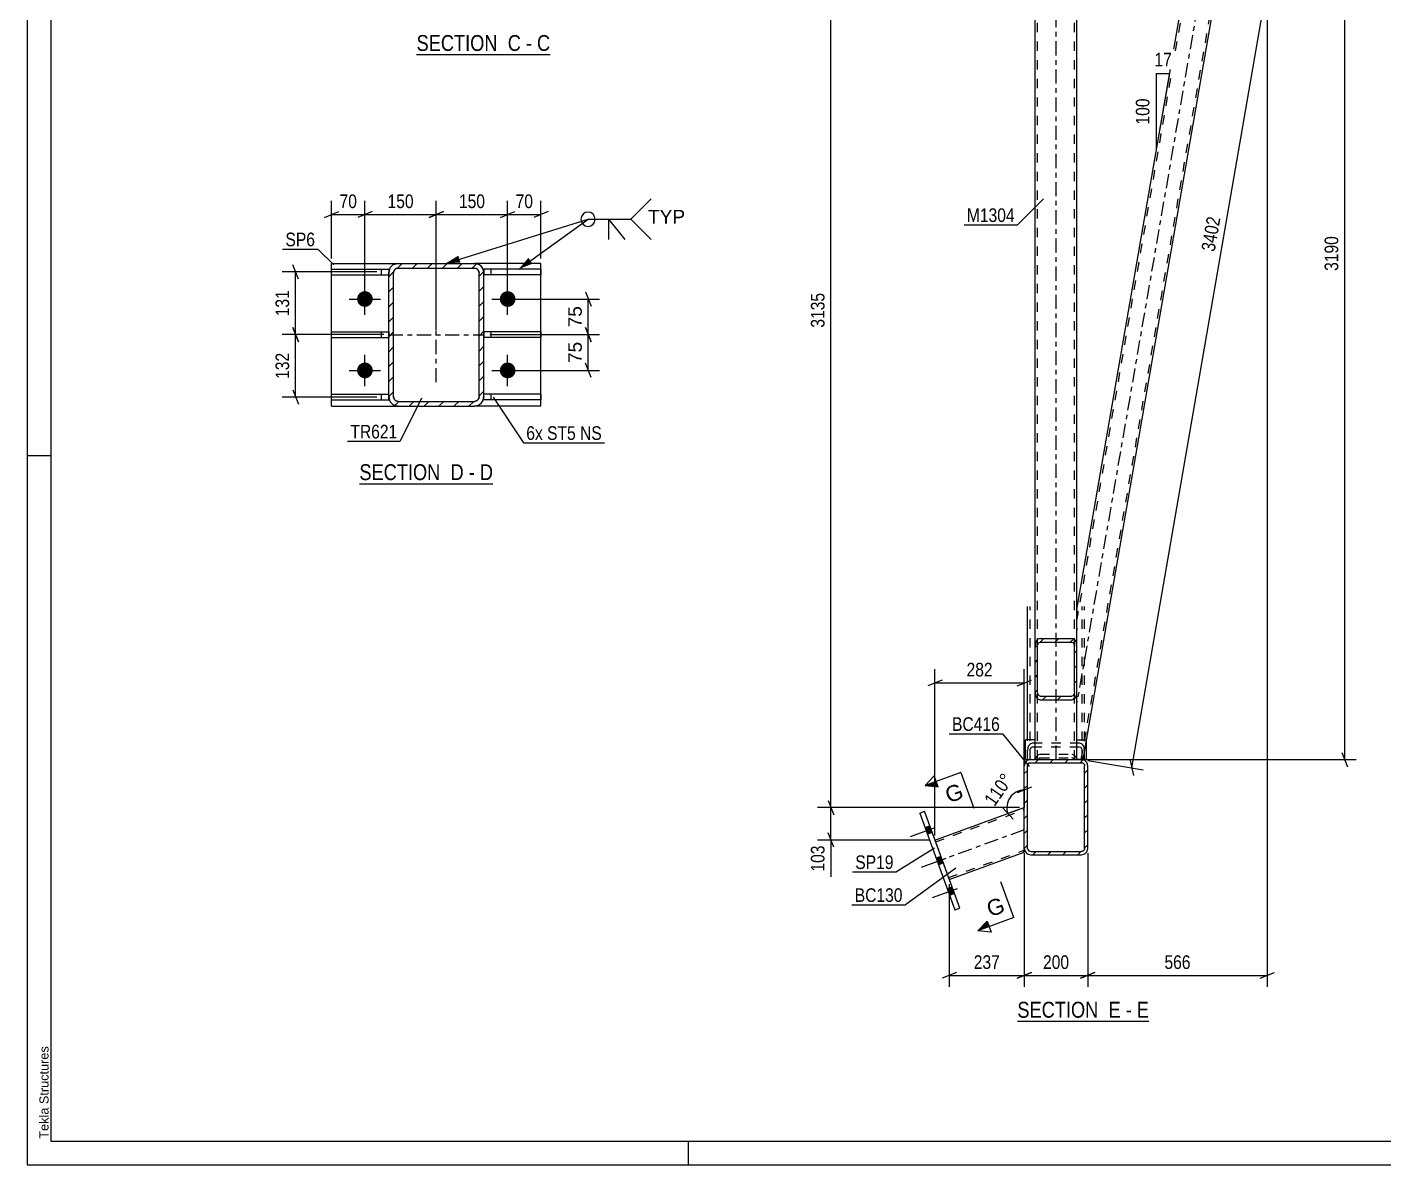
# Model space of a CAD drawing. Header units: millimetres. Extents: x 0 to 1189, y 0 to 841.
# Drawn here: x 0 to 285.1, y 0 to 239.1 of the extents above; entities that cross this region are included whole.
import ezdxf

# ---------------------------------------------------------------- set-up
doc = ezdxf.new("R2010")
doc.units = ezdxf.units.MM
doc.linetypes.add('DXK_LINE_DOT2', pattern=[3.9198, 1.9599, -1.9599])
doc.linetypes.add('DXK_LINE_DOT3', pattern=[5.9187, 2.979, -0.9799, 0.9799, -0.9799])
doc.styles.add('Arial', font='ARIAL.TTF', dxfattribs={"height": 0.2})
doc.styles.add('Arial Narrow', font='ARIALN.TTF', dxfattribs={"height": 0.2})

# ---------------------------------------------------------------- blocks, each defined once
blk = doc.blocks.new('Unknown-814734972-1132')
at = {"color": 5, "linetype": 'Continuous'}
for p, q in [((0, 841), (0, 0)), ((5, 836), (5, 5)), ((5, 149), (0, 149)), ((5, 5), (1184, 5)), ((139, 0), (139, 5)), ((0, 0), (1189, 0))]:
    blk.add_line(p, q, dxfattribs=at)
at = {"color": 174, "linetype": 'Continuous', "style": 'Arial'}
blk.add_text('Tekla Structures', height=1.9102, rotation=90, dxfattribs=at).set_placement((4.5, 5.5))
blk = doc.blocks.new('Unknown-814734972-14 - 1247')
at = {"color": 6, "linetype": 'Continuous'}
blk.add_line((81.84, 233.32), (109.91, 233.32), dxfattribs=at)
at = {"color": 0, "linetype": 'Continuous'}
blk.add_wipeout([(99.95, 234.07), (99.95, 237.57), (81.84, 237.57), (81.84, 234.07)], dxfattribs=at)
at = {"color": 7, "linetype": 'Continuous', "style": 'Arial Narrow'}
blk.add_text('SECTION ', height=3.34, dxfattribs=at).set_placement((81.84, 234.07))
at = {"color": 0, "linetype": 'Continuous'}
blk.add_wipeout([(103.77, 234.07), (103.77, 237.57), (101, 237.57), (101, 234.07)], dxfattribs=at)
blk.add_wipeout([(106.09, 234.07), (106.09, 237.57), (104.82, 237.57), (104.82, 234.07)], dxfattribs=at)
at = {"color": 7, "linetype": 'Continuous', "style": 'Arial Narrow'}
blk.add_text('C', height=3.34, dxfattribs=at).set_placement((101, 234.07))
at = {"color": 0, "linetype": 'Continuous'}
blk.add_wipeout([(109.91, 234.07), (109.91, 237.57), (107.14, 237.57), (107.14, 234.07)], dxfattribs=at)
at = {"color": 7, "linetype": 'Continuous', "style": 'Arial Narrow'}
for s, p in [('C', (107.14, 234.07)), ('-', (104.82, 234.07))]:
    blk.add_text(s, height=3.34, dxfattribs=at).set_placement(p)
blk = doc.blocks.new('Unknown-814734972-15 - 3108')
at = {"color": 6, "linetype": 'Continuous'}
blk.add_line((69.82, 143.14), (97.89, 143.14), dxfattribs=at)
at = {"color": 0, "linetype": 'Continuous'}
blk.add_wipeout([(87.93, 143.89), (87.93, 147.39), (69.82, 147.39), (69.82, 143.89)], dxfattribs=at)
at = {"color": 7, "linetype": 'Continuous', "style": 'Arial Narrow'}
blk.add_text('SECTION ', height=3.34, dxfattribs=at).set_placement((69.82, 143.89))
at = {"color": 0, "linetype": 'Continuous'}
blk.add_wipeout([(91.75, 143.89), (91.75, 147.39), (88.98, 147.39), (88.98, 143.89)], dxfattribs=at)
blk.add_wipeout([(94.08, 143.89), (94.08, 147.39), (92.8, 147.39), (92.8, 143.89)], dxfattribs=at)
at = {"color": 7, "linetype": 'Continuous', "style": 'Arial Narrow'}
blk.add_text('D', height=3.34, dxfattribs=at).set_placement((88.98, 143.89))
at = {"color": 0, "linetype": 'Continuous'}
blk.add_wipeout([(97.89, 143.89), (97.89, 147.39), (95.13, 147.39), (95.13, 143.89)], dxfattribs=at)
at = {"color": 7, "linetype": 'Continuous', "style": 'Arial Narrow'}
for s, p in [('D', (95.13, 143.89)), ('-', (92.8, 143.89))]:
    blk.add_text(s, height=3.34, dxfattribs=at).set_placement(p)
blk = doc.blocks.new('Unknown-814734972-16 - 2442')
at = {"color": 6, "linetype": 'Continuous'}
blk.add_line((208.09, 30.17), (235.74, 30.17), dxfattribs=at)
at = {"color": 0, "linetype": 'Continuous'}
blk.add_wipeout([(226.2, 30.92), (226.2, 34.42), (208.09, 34.42), (208.09, 30.92)], dxfattribs=at)
at = {"color": 7, "linetype": 'Continuous', "style": 'Arial Narrow'}
blk.add_text('SECTION ', height=3.34, dxfattribs=at).set_placement((208.09, 30.92))
at = {"color": 0, "linetype": 'Continuous'}
blk.add_wipeout([(229.81, 30.92), (229.81, 34.42), (227.25, 34.42), (227.25, 30.92)], dxfattribs=at)
blk.add_wipeout([(232.13, 30.92), (232.13, 34.42), (230.86, 34.42), (230.86, 30.92)], dxfattribs=at)
at = {"color": 7, "linetype": 'Continuous', "style": 'Arial Narrow'}
blk.add_text('E', height=3.34, dxfattribs=at).set_placement((227.25, 30.92))
at = {"color": 0, "linetype": 'Continuous'}
blk.add_wipeout([(235.74, 30.92), (235.74, 34.42), (233.18, 34.42), (233.18, 30.92)], dxfattribs=at)
at = {"color": 7, "linetype": 'Continuous', "style": 'Arial Narrow'}
for s, p in [('E', (233.18, 30.92)), ('-', (230.86, 30.92))]:
    blk.add_text(s, height=3.34, dxfattribs=at).set_placement(p)
blk = doc.blocks.new('Part-814734972-3195 - 3108')
at = {"color": 2, "linetype": 'Continuous'}
for p, q in [((63.98, 173.88), (63.98, 175.08)), ((63.98, 175.08), (75.98, 175.08)), ((63.98, 173.88), (75.98, 173.88))]:
    blk.add_line(p, q, dxfattribs=at)
at = {"color": 7, "linetype": 'DXK_LINE_DOT2'}
for p, q in [((74.48, 173.88), (74.48, 175.08)), ((75.98, 175.08), (75.98, 173.88))]:
    blk.add_line(p, q, dxfattribs=at)
blk = doc.blocks.new('Part-814734972-3170 - 3108')
at = {"color": 2, "linetype": 'Continuous'}
for p, q in [((107.98, 161.93), (95.98, 161.93)), ((95.98, 160.73), (95.98, 161.44)), ((107.98, 160.73), (95.98, 160.73)), ((107.98, 161.93), (107.98, 160.73))]:
    blk.add_line(p, q, dxfattribs=at)
at = {"color": 7, "linetype": 'DXK_LINE_DOT2'}
for p, q in [((95.98, 161.44), (95.98, 161.93)), ((97.48, 160.73), (97.48, 161.93))]:
    blk.add_line(p, q, dxfattribs=at)
blk = doc.blocks.new('Part-814734972-3175 - 3108')
at = {"color": 2, "linetype": 'Continuous'}
for p, q in [((107.98, 188.23), (95.98, 188.23)), ((95.98, 188.23), (95.98, 187.44)), ((107.98, 188.23), (107.98, 187.03)), ((107.98, 187.03), (95.98, 187.03))]:
    blk.add_line(p, q, dxfattribs=at)
at = {"color": 7, "linetype": 'DXK_LINE_DOT2'}
for p, q in [((97.48, 187.03), (97.48, 188.23)), ((95.98, 187.44), (95.98, 187.03))]:
    blk.add_line(p, q, dxfattribs=at)
blk = doc.blocks.new('Part-814734972-3236 - 3108')
at = {"color": 2, "linetype": 'Continuous'}
for p, q in [((63.98, 159.44), (63.98, 189.44)), ((63.98, 189.44), (77.98, 189.44)), ((107.98, 189.44), (93.98, 189.44)), ((107.98, 159.44), (107.98, 189.44)), ((63.98, 159.44), (77.98, 159.44)), ((107.98, 159.44), (93.98, 159.44))]:
    blk.add_line(p, q, dxfattribs=at)
at = {"color": 7, "linetype": 'DXK_LINE_DOT2'}
for p, q in [((77.98, 189.44), (93.98, 189.44)), ((77.98, 159.44), (93.98, 159.44))]:
    blk.add_line(p, q, dxfattribs=at)
blk = doc.blocks.new('Part-814734972-3180 - 3108')
at = {"color": 2, "linetype": 'Continuous'}
for p, q in [((107.98, 175.08), (95.98, 175.08)), ((107.98, 175.08), (107.98, 173.88)), ((107.98, 173.88), (95.98, 173.88))]:
    blk.add_line(p, q, dxfattribs=at)
at = {"color": 7, "linetype": 'DXK_LINE_DOT2'}
for p, q in [((95.98, 175.08), (95.98, 173.88)), ((97.48, 173.88), (97.48, 175.08))]:
    blk.add_line(p, q, dxfattribs=at)
blk = doc.blocks.new('Part-814734972-3185 - 3108')
at = {"color": 2, "linetype": 'Continuous'}
for p, q in [((63.98, 160.73), (63.98, 161.93)), ((63.98, 161.93), (75.98, 161.93)), ((63.98, 160.73), (75.98, 160.73)), ((75.98, 160.73), (75.98, 161.44))]:
    blk.add_line(p, q, dxfattribs=at)
at = {"color": 7, "linetype": 'DXK_LINE_DOT2'}
for p, q in [((74.48, 160.73), (74.48, 161.93)), ((75.98, 161.44), (75.98, 161.93))]:
    blk.add_line(p, q, dxfattribs=at)
blk = doc.blocks.new('Part-814734972-3190 - 3108')
at = {"color": 2, "linetype": 'Continuous'}
for p, q in [((63.98, 187.03), (63.98, 188.23)), ((63.98, 188.23), (75.98, 188.23)), ((75.98, 188.23), (75.98, 187.44)), ((63.98, 187.03), (75.98, 187.03))]:
    blk.add_line(p, q, dxfattribs=at)
at = {"color": 7, "linetype": 'DXK_LINE_DOT2'}
for p, q in [((74.48, 187.03), (74.48, 188.23)), ((75.98, 187.44), (75.98, 187.03))]:
    blk.add_line(p, q, dxfattribs=at)
blk = doc.blocks.new('Part-814734972-3263 - 3108')
at = {"linetype": 'Continuous'}
h = blk.add_hatch(dxfattribs=at)
h.set_pattern_fill('', scale=0.7, style=0, pattern_type=0)
h.set_pattern_definition([(45, (75.9797, 161.4422), (-1.57154, 1.57154), [])])
h.paths.add_polyline_path([(75.98, 187.44), (75.98, 161.44), (76.13, 160.68), (76.57, 160.03), (77.21, 159.59), (77.98, 159.44), (93.98, 159.44), (94.75, 159.59), (95.39, 160.03), (95.83, 160.68), (95.98, 161.44), (95.98, 187.44), (95.83, 188.21), (95.39, 188.86), (94.75, 189.29), (93.98, 189.44), (77.98, 189.44), (77.21, 189.29), (76.57, 188.86), (76.13, 188.21)])
h.paths.add_polyline_path([(77.27, 188.15), (77.6, 188.37), (77.98, 188.44), (93.98, 188.44), (94.36, 188.37), (94.69, 188.15), (94.9, 187.82), (94.98, 187.44), (94.98, 161.44), (94.9, 161.06), (94.69, 160.74), (94.36, 160.52), (93.98, 160.44), (77.98, 160.44), (77.6, 160.52), (77.27, 160.74), (77.06, 161.06), (76.98, 161.44), (76.98, 187.44), (77.06, 187.82)])
at = {"color": 7, "linetype": 'DXK_LINE_DOT2'}
for p, q in [((75.98, 187.44), (76.13, 188.21)), ((77.21, 189.29), (77.98, 189.44)), ((77.98, 188.44), (77.6, 188.37)), ((77.98, 189.44), (93.98, 189.44)), ((77.98, 188.44), (93.98, 188.44)), ((93.98, 189.44), (94.75, 189.29)), ((94.36, 188.37), (93.98, 188.44)), ((95.83, 188.21), (95.98, 187.44)), ((75.98, 161.44), (75.98, 187.44)), ((77.06, 187.82), (76.98, 187.44)), ((76.98, 161.44), (76.98, 187.44)), ((94.98, 187.44), (94.9, 187.82)), ((94.98, 161.44), (94.98, 187.44)), ((95.98, 161.44), (95.98, 187.44)), ((76.13, 160.68), (75.98, 161.44)), ((76.98, 161.44), (77.06, 161.06)), ((77.6, 160.52), (77.98, 160.44)), ((77.98, 160.44), (93.98, 160.44)), ((93.98, 160.44), (94.36, 160.52)), ((94.9, 161.06), (94.98, 161.44)), ((95.98, 161.44), (95.83, 160.68)), ((77.98, 159.44), (77.21, 159.59)), ((77.98, 159.44), (93.98, 159.44)), ((94.75, 159.59), (93.98, 159.44))]:
    blk.add_line(p, q, dxfattribs=at)
at = {"color": 2, "linetype": 'Continuous'}
for p, q in [((76.13, 188.21), (75.98, 187.44)), ((77.98, 189.44), (77.21, 189.29)), ((77.6, 188.37), (77.98, 188.44)), ((77.98, 189.44), (93.98, 189.44)), ((77.98, 188.44), (93.98, 188.44)), ((94.75, 189.29), (93.98, 189.44)), ((93.98, 188.44), (94.36, 188.37)), ((95.98, 187.44), (95.83, 188.21)), ((75.98, 161.44), (75.98, 187.44)), ((76.98, 187.44), (77.06, 187.82)), ((76.98, 161.44), (76.98, 187.44)), ((94.9, 187.82), (94.98, 187.44)), ((94.98, 161.44), (94.98, 187.44)), ((95.98, 161.44), (95.98, 187.44)), ((75.98, 161.44), (76.13, 160.68)), ((77.06, 161.06), (76.98, 161.44)), ((77.98, 160.44), (77.6, 160.52)), ((77.98, 160.44), (93.98, 160.44)), ((94.36, 160.52), (93.98, 160.44)), ((94.98, 161.44), (94.9, 161.06)), ((95.83, 160.68), (95.98, 161.44)), ((77.21, 159.59), (77.98, 159.44)), ((77.98, 159.44), (93.98, 159.44)), ((93.98, 159.44), (94.75, 159.59))]:
    blk.add_line(p, q, dxfattribs=at)
at = {"color": 7, "linetype": 'DXK_LINE_DOT3'}
for p, q in [((85.98, 164.44), (85.98, 184.44)), ((75.98, 174.44), (95.98, 174.44))]:
    blk.add_line(p, q, dxfattribs=at)
at = {"color": 7, "linetype": 'DXK_LINE_DOT2'}
for centre, radius, start, end in [((77.98, 187.44), 2, 112.5, 157.5), ((77.98, 187.44), 1, 112.5, 157.5), ((93.98, 187.44), 1, 22.5, 67.5), ((93.98, 187.44), 2, 22.5, 67.5), ((77.98, 161.44), 2, 202.5, 247.5), ((77.98, 161.44), 1, 202.5, 247.5), ((93.98, 161.44), 1, 292.5, 337.5), ((93.98, 161.44), 2, 292.5, 337.5)]:
    blk.add_arc(centre, radius, start, end, dxfattribs=at)
at = {"color": 2, "linetype": 'Continuous'}
for centre, radius, start, end in [((77.98, 187.44), 2, 112.5, 157.5), ((77.98, 187.44), 1, 112.5, 157.5), ((93.98, 187.44), 1, 22.5, 67.5), ((93.98, 187.44), 2, 22.5, 67.5), ((77.98, 161.44), 2, 202.5, 247.5), ((77.98, 161.44), 1, 202.5, 247.5), ((93.98, 161.44), 1, 292.5, 337.5), ((93.98, 161.44), 2, 292.5, 337.5)]:
    blk.add_arc(centre, radius, start, end, dxfattribs=at)
blk = doc.blocks.new('Bolt-814734972-3272 - 3108')
at = {"linetype": 'Continuous'}
for points in [[(69.33, 181.94, -1), (72.63, 181.94, -1)], [(99.33, 181.94, -1), (102.63, 181.94, -1)], [(69.33, 166.94, -1), (72.63, 166.94, -1)], [(99.33, 166.94, -1), (102.63, 166.94, -1)]]:
    blk.add_hatch(color=1, dxfattribs=at).paths.add_polyline_path(points)
at = {"color": 1, "linetype": 'Continuous'}
for p, q in [((70.98, 178.64), (70.98, 185.24)), ((100.98, 178.64), (100.98, 185.24)), ((67.68, 181.94), (74.28, 181.94)), ((97.68, 181.94), (104.28, 181.94)), ((70.98, 163.64), (70.98, 170.24)), ((100.98, 163.64), (100.98, 170.24)), ((67.68, 166.94), (74.28, 166.94)), ((97.68, 166.94), (104.28, 166.94))]:
    blk.add_line(p, q, dxfattribs=at)
blk = doc.blocks.new('Part-814734972-2650 - 2442')
at = {"color": 7, "linetype": 'DXK_LINE_DOT2'}
for p, q in [((211.82, 277.84), (220.62, 277.84)), ((211.82, 253.99), (211.82, 277.84)), ((212.35, 85.17), (212.35, 277.84)), ((220.09, 85.17), (220.09, 277.84)), ((220.62, 253.99), (220.62, 277.84)), ((220.62, 85.17), (220.62, 112.48)), ((211.82, 85.17), (211.82, 109.03)), ((211.82, 85.17), (220.62, 85.17))]:
    blk.add_line(p, q, dxfattribs=at)
at = {"color": 7, "linetype": 'DXK_LINE_DOT3'}
blk.add_line((216.22, 85.17), (216.22, 277.84), dxfattribs=at)
at = {"color": 2, "linetype": 'Continuous'}
for p, q in [((211.82, 109.03), (211.82, 253.99)), ((220.62, 112.48), (220.62, 253.99))]:
    blk.add_line(p, q, dxfattribs=at)
blk = doc.blocks.new('Part-814734972-2487 - 2442')
at = {"linetype": 'Continuous'}
h = blk.add_hatch(dxfattribs=at)
h.set_pattern_fill('', scale=0.7, style=0, pattern_type=0)
h.set_pattern_definition([(45, (211.8188, 99.2984), (-1.57154, 1.57154), [])])
h.paths.add_polyline_path([(211.82, 109.03), (211.82, 99.3), (211.9, 98.7), (212.13, 98.2), (212.48, 97.86), (212.89, 97.74), (219.55, 97.74), (219.96, 97.86), (220.31, 98.2), (220.54, 98.7), (220.62, 99.3), (220.62, 109.03), (220.54, 109.63), (220.31, 110.13), (219.96, 110.47), (219.55, 110.59), (212.89, 110.59), (212.48, 110.47), (212.13, 110.13), (211.9, 109.63)])
h.paths.add_polyline_path([(212.51, 109.58), (212.68, 109.75), (212.89, 109.81), (219.55, 109.81), (219.76, 109.75), (219.93, 109.58), (220.04, 109.33), (220.09, 109.03), (220.09, 99.3), (220.04, 99), (219.93, 98.75), (219.76, 98.58), (219.55, 98.52), (212.89, 98.52), (212.68, 98.58), (212.51, 98.75), (212.39, 99), (212.35, 99.3), (212.35, 109.03), (212.39, 109.33)])
at = {"color": 2, "linetype": 'Continuous'}
for p, q in [((211.9, 109.63), (211.82, 109.03)), ((211.82, 99.3), (211.82, 109.03)), ((212.35, 109.03), (212.39, 109.33)), ((212.35, 99.3), (212.35, 109.03)), ((212.89, 110.59), (212.48, 110.47)), ((212.68, 109.75), (212.89, 109.81)), ((212.89, 110.59), (219.55, 110.59)), ((212.89, 109.81), (219.55, 109.81)), ((219.96, 110.47), (219.55, 110.59)), ((219.55, 109.81), (219.76, 109.75)), ((220.04, 109.33), (220.09, 109.03)), ((220.09, 99.3), (220.09, 109.03)), ((220.62, 109.03), (220.54, 109.63)), ((220.62, 99.3), (220.62, 109.03)), ((211.82, 85.17), (211.82, 99.3)), ((211.82, 99.3), (211.9, 98.7)), ((212.39, 99), (212.35, 99.3)), ((212.48, 97.86), (212.89, 97.74)), ((212.89, 98.52), (212.68, 98.58)), ((212.89, 98.52), (219.55, 98.52)), ((212.89, 97.74), (219.55, 97.74)), ((219.76, 98.58), (219.55, 98.52)), ((219.55, 97.74), (219.96, 97.86)), ((220.09, 99.3), (220.04, 99)), ((220.54, 98.7), (220.62, 99.3)), ((220.62, 85.17), (220.62, 99.3))]:
    blk.add_line(p, q, dxfattribs=at)
at = {"color": 7, "linetype": 'DXK_LINE_DOT2'}
for p, q in [((211.82, 99.3), (211.82, 109.03)), ((212.35, 85.17), (212.35, 109.03)), ((220.09, 85.17), (220.09, 109.03)), ((220.62, 99.3), (220.62, 109.03)), ((212.48, 86.16), (212.89, 86.28)), ((212.89, 86.28), (219.55, 86.28)), ((219.55, 86.28), (219.96, 86.16)), ((211.82, 85.17), (220.62, 85.17)), ((211.88, 85.17), (211.9, 85.31)), ((212.47, 85.17), (212.48, 85.2)), ((212.48, 85.2), (212.51, 85.27)), ((212.68, 85.44), (212.51, 85.27)), ((212.89, 85.5), (212.68, 85.44)), ((212.89, 85.5), (219.55, 85.5)), ((219.76, 85.44), (219.55, 85.5)), ((219.93, 85.27), (219.76, 85.44)), ((219.97, 85.17), (219.93, 85.27)), ((220.54, 85.31), (220.56, 85.17))]:
    blk.add_line(p, q, dxfattribs=at)
at = {"color": 2, "linetype": 'Continuous'}
for centre, radius, start, end in [((213.28, 109.3), 1.42, 124.4664, 166.7051), ((213.08, 109.16), 0.709, 124.4664, 166.7051), ((219.36, 109.16), 0.709, 13.2949, 55.5336), ((219.16, 109.3), 1.42, 13.2949, 55.5336), ((213.28, 99.03), 1.42, 193.2949, 235.5336), ((213.08, 99.16), 0.709, 193.2949, 235.5336), ((219.36, 99.16), 0.709, 304.4664, 346.7051), ((219.16, 99.03), 1.42, 304.4664, 346.7051)]:
    blk.add_arc(centre, radius, start, end, dxfattribs=at)
at = {"color": 7, "linetype": 'DXK_LINE_DOT2'}
for centre, start, end in [((213.28, 84.99), 124.4664, 166.7051), ((219.16, 84.99), 13.2949, 55.5336)]:
    blk.add_arc(centre, 1.42, start, end, dxfattribs=at)
blk = doc.blocks.new('Part-814734972-2543 - 2442')
at = {"color": 2, "linetype": 'Continuous'}
for p, q in [((190.76, 68.24), (209.55, 75.08)), ((193.77, 59.97), (209.55, 65.72)), ((209.55, 65.72), (209.55, 66.51))]:
    blk.add_line(p, q, dxfattribs=at)
at = {"color": 7, "linetype": 'DXK_LINE_DOT2'}
for p, q in [((190.9, 67.87), (209.55, 74.66)), ((209.55, 75.02), (209.55, 75.08)), ((209.55, 66.51), (209.55, 75.08)), ((190.76, 68.24), (193.77, 59.97)), ((193.63, 60.35), (209.55, 66.14))]:
    blk.add_line(p, q, dxfattribs=at)
at = {"color": 7, "linetype": 'DXK_LINE_DOT3'}
blk.add_line((209.55, 70.4), (192.26, 64.11), dxfattribs=at)
blk = doc.blocks.new('Part-814734972-2573 - 2442')
at = {"color": 2, "linetype": 'Continuous'}
for p, q in [((187.56, 73.92), (188.56, 74.29)), ((195.97, 53.93), (188.56, 74.29)), ((187.56, 73.92), (194.97, 53.56)), ((194.97, 53.56), (195.97, 53.93))]:
    blk.add_line(p, q, dxfattribs=at)
blk = doc.blocks.new('Part-814734972-2556 - 2442')
at = {"linetype": 'Continuous'}
h = blk.add_hatch(dxfattribs=at)
h.set_pattern_fill('', scale=0.7, style=0, pattern_type=0)
h.set_pattern_definition([(45, (209.5522, 66.508), (-1.57154, 1.57154), [])])
h.paths.add_polyline_path([(209.55, 83.84), (209.55, 66.51), (209.65, 66), (209.94, 65.57), (210.38, 65.28), (210.89, 65.17), (221.55, 65.17), (222.06, 65.28), (222.49, 65.57), (222.78, 66), (222.89, 66.51), (222.89, 83.84), (222.78, 84.35), (222.49, 84.78), (222.06, 85.07), (221.55, 85.17), (210.89, 85.17), (210.38, 85.07), (209.94, 84.78), (209.65, 84.35)])
h.paths.add_polyline_path([(210.41, 84.31), (210.63, 84.46), (210.89, 84.51), (221.55, 84.51), (221.81, 84.46), (222.02, 84.31), (222.17, 84.1), (222.22, 83.84), (222.22, 66.51), (222.17, 66.25), (222.02, 66.04), (221.81, 65.89), (221.55, 65.84), (210.89, 65.84), (210.63, 65.89), (210.41, 66.04), (210.27, 66.25), (210.22, 66.51), (210.22, 83.84), (210.27, 84.1)])
at = {"color": 2, "linetype": 'Continuous'}
for p, q in [((209.65, 84.35), (209.55, 83.84)), ((209.55, 66.51), (209.55, 83.84)), ((210.22, 83.84), (210.27, 84.1)), ((210.22, 66.51), (210.22, 83.84)), ((210.89, 85.17), (210.38, 85.07)), ((210.63, 84.46), (210.89, 84.51)), ((210.89, 85.17), (221.55, 85.17)), ((210.89, 84.51), (221.55, 84.51)), ((222.06, 85.07), (221.55, 85.17)), ((221.55, 84.51), (221.81, 84.46)), ((222.17, 84.1), (222.22, 83.84)), ((222.22, 66.51), (222.22, 83.84)), ((222.89, 83.84), (222.78, 84.35)), ((222.89, 66.51), (222.89, 83.84)), ((209.55, 66.51), (209.65, 66)), ((210.27, 66.25), (210.22, 66.51)), ((210.89, 65.84), (210.63, 65.89)), ((210.89, 65.84), (221.55, 65.84)), ((221.81, 65.89), (221.55, 65.84)), ((222.22, 66.51), (222.17, 66.25)), ((222.78, 66), (222.89, 66.51)), ((210.38, 65.28), (210.89, 65.17)), ((210.89, 65.17), (221.55, 65.17)), ((221.55, 65.17), (222.06, 65.28))]:
    blk.add_line(p, q, dxfattribs=at)
for centre, radius, start, end in [((210.89, 83.84), 1.33, 112.5, 157.5), ((210.89, 83.84), 0.667, 112.5, 157.5), ((221.55, 83.84), 0.667, 22.5, 67.5), ((221.55, 83.84), 1.33, 22.5, 67.5), ((210.89, 66.51), 1.33, 202.5, 247.5), ((210.89, 66.51), 0.667, 202.5, 247.5), ((221.55, 66.51), 0.667, 292.5, 337.5), ((221.55, 66.51), 1.33, 292.5, 337.5)]:
    blk.add_arc(centre, radius, start, end, dxfattribs=at)
blk = doc.blocks.new('Part-814734972-2561 - 2442')
at = {"color": 2, "linetype": 'Continuous'}
blk.add_line((210.22, 89.28), (210.22, 117.32), dxfattribs=at)
at = {"color": 7, "linetype": 'DXK_LINE_DOT2'}
for p, q in [((210.75, 85.17), (210.75, 117.32)), ((221.69, 85.17), (221.69, 117.32)), ((222.22, 85.17), (222.22, 117.32)), ((210.22, 85.17), (210.22, 89.28)), ((211.29, 88.61), (210.88, 88.49)), ((221.15, 88.61), (211.29, 88.61)), ((221.56, 88.49), (221.15, 88.61)), ((210.3, 87.65), (210.22, 87.05)), ((210.75, 87.05), (210.79, 87.35)), ((211.08, 87.77), (211.29, 87.83)), ((211.29, 87.83), (221.15, 87.83)), ((221.15, 87.83), (221.36, 87.77)), ((221.64, 87.35), (221.69, 87.05)), ((222.22, 87.05), (222.14, 87.65)), ((210.22, 85.17), (222.22, 85.17))]:
    blk.add_line(p, q, dxfattribs=at)
for centre, radius, start, end in [((211.68, 87.32), 1.42, 124.4664, 166.7051), ((220.76, 87.32), 1.42, 13.2949, 55.5336), ((211.48, 87.19), 0.709, 124.4664, 166.7051), ((220.96, 87.19), 0.709, 13.2949, 55.5336)]:
    blk.add_arc(centre, radius, start, end, dxfattribs=at)
blk = doc.blocks.new('Bolt-814734972-2589 - 2442')
at = {"linetype": 'Continuous'}
for points in [[(190.18, 69.84), (189.68, 71.22), (188.67, 70.85), (189.17, 69.47)], [(190.18, 69.84), (189.68, 71.22), (188.67, 70.85), (189.17, 69.47)], [(190.18, 69.84), (189.68, 71.22), (188.67, 70.85), (189.17, 69.47)], [(192.51, 63.42), (192.01, 64.8), (191.01, 64.43), (191.51, 63.05)], [(192.51, 63.42), (192.01, 64.8), (191.01, 64.43), (191.51, 63.05)], [(194.85, 57), (194.35, 58.37), (193.35, 58.01), (193.85, 56.63)], [(194.85, 57), (194.35, 58.37), (193.35, 58.01), (193.85, 56.63)], [(194.85, 57), (194.35, 58.37), (193.35, 58.01), (193.85, 56.63)]]:
    blk.add_hatch(color=1, dxfattribs=at).paths.add_polyline_path(points)
at = {"color": 1, "linetype": 'Continuous'}
for p, q in [((190.74, 70.82), (185.54, 68.93)), ((190.74, 70.82), (185.54, 68.93)), ((190.74, 70.82), (185.54, 68.93)), ((189.68, 71.22), (188.67, 70.85)), ((189.68, 71.22), (188.67, 70.85)), ((189.68, 71.22), (188.67, 70.85)), ((190.18, 69.84), (189.17, 69.47)), ((190.18, 69.84), (189.17, 69.47)), ((190.18, 69.84), (189.17, 69.47)), ((193.08, 64.4), (187.88, 62.51)), ((193.08, 64.4), (187.88, 62.51)), ((192.01, 64.8), (191.01, 64.43)), ((192.01, 64.8), (191.01, 64.43)), ((192.51, 63.42), (191.51, 63.05)), ((192.51, 63.42), (191.51, 63.05)), ((195.41, 57.98), (190.22, 56.09)), ((195.41, 57.98), (190.22, 56.09)), ((195.41, 57.98), (190.22, 56.09)), ((194.35, 58.37), (193.35, 58.01)), ((194.35, 58.37), (193.35, 58.01)), ((194.35, 58.37), (193.35, 58.01)), ((194.85, 57), (193.85, 56.63)), ((194.85, 57), (193.85, 56.63)), ((194.85, 57), (193.85, 56.63))]:
    blk.add_line(p, q, dxfattribs=at)
blk = doc.blocks.new('Part-814734972-2682 - 2442')
at = {"color": 7, "linetype": 'DXK_LINE_DOT2'}
for p, q in [((221.52, 85.17), (260.17, 308.49)), ((220.62, 114.36), (253.82, 306.18)), ((220.62, 116.7), (220.62, 112.48)), ((220.62, 85.17), (220.62, 109.03)), ((221.69, 85.17), (220.62, 85.17))]:
    blk.add_line(p, q, dxfattribs=at)
at = {"color": 2, "linetype": 'Continuous'}
for p, q in [((221.93, 85.17), (260.6, 308.65)), ((260.6, 308.65), (253.38, 306.02)), ((220.62, 116.7), (253.38, 306.02)), ((220.62, 109.03), (220.62, 112.48)), ((221.87, 85.17), (221.55, 85.17)), ((221.93, 85.17), (221.87, 85.17))]:
    blk.add_line(p, q, dxfattribs=at)
at = {"color": 7, "linetype": 'DXK_LINE_DOT3'}
blk.add_line((256.99, 307.34), (220.62, 97.16), dxfattribs=at)
blk = doc.blocks.new('Part-814734972-2703 - 2442')
at = {"color": 2, "linetype": 'Continuous'}
for p, q in [((209.82, 85.17), (209.82, 89.28)), ((211.82, 89.28), (209.82, 89.28)), ((209.82, 85.17), (210.89, 85.17))]:
    blk.add_line(p, q, dxfattribs=at)
at = {"color": 7, "linetype": 'DXK_LINE_DOT2'}
for p, q in [((211.82, 85.17), (211.82, 89.28)), ((210.89, 85.17), (211.82, 85.17))]:
    blk.add_line(p, q, dxfattribs=at)
blk = doc.blocks.new('Part-814734972-2704 - 2442')
at = {"color": 7, "linetype": 'DXK_LINE_DOT2'}
for p, q in [((220.62, 85.17), (220.62, 89.28)), ((220.62, 89.28), (222.62, 89.28)), ((222.62, 89.17), (222.62, 89.28)), ((221.93, 85.17), (220.62, 85.17))]:
    blk.add_line(p, q, dxfattribs=at)
at = {"color": 2, "linetype": 'Continuous'}
for q in [(222.62, 89.17), (221.93, 85.17)]:
    blk.add_line((222.62, 85.17), q, dxfattribs=at)
blk = doc.blocks.new('StraightDimension-814734972-3331 - 3108')
at = {"color": 7, "linetype": 'Continuous'}
for p, q in [((100.98, 182.94), (100.98, 202.55)), ((107.98, 190.44), (107.98, 202.55)), ((99.48, 199.1), (102.48, 200.3)), ((100.98, 199.7), (107.98, 199.7)), ((109.48, 200.3), (106.48, 199.1))]:
    blk.add_line(p, q, dxfattribs=at)
at = {"color": 0}
blk.add_wipeout([(106.91, 200.45), (106.91, 204.65), (102.05, 204.65), (102.05, 200.45)], dxfattribs=at)
at = {"color": 3, "style": 'Arial Narrow'}
blk.add_text('70', height=2.863, dxfattribs=at).set_placement((102.65, 201.05))
blk = doc.blocks.new('StraightDimension-814734972-3345 - 3108')
at = {"color": 7, "linetype": 'Continuous'}
for p, q in [((85.98, 175.44), (85.98, 202.55)), ((100.98, 182.94), (100.98, 202.55)), ((87.48, 200.3), (84.48, 199.1)), ((85.98, 199.7), (100.98, 199.7)), ((99.48, 199.1), (102.48, 200.3))]:
    blk.add_line(p, q, dxfattribs=at)
at = {"color": 0}
blk.add_wipeout([(96.82, 200.45), (96.82, 204.65), (90.14, 204.65), (90.14, 200.45)], dxfattribs=at)
at = {"color": 3, "style": 'Arial Narrow'}
blk.add_text('150', height=2.863, dxfattribs=at).set_placement((90.74, 201.05))
blk = doc.blocks.new('StraightDimension-814734972-3365 - 3108')
at = {"color": 7, "linetype": 'Continuous'}
for p, q in [((70.98, 182.94), (70.98, 202.55)), ((85.98, 175.44), (85.98, 202.55)), ((72.48, 200.3), (69.48, 199.1)), ((70.98, 199.7), (85.98, 199.7)), ((84.48, 199.1), (87.48, 200.3))]:
    blk.add_line(p, q, dxfattribs=at)
at = {"color": 0}
blk.add_wipeout([(81.82, 200.45), (81.82, 204.65), (75.14, 204.65), (75.14, 200.45)], dxfattribs=at)
at = {"color": 3, "style": 'Arial Narrow'}
blk.add_text('150', height=2.863, dxfattribs=at).set_placement((75.74, 201.05))
blk = doc.blocks.new('StraightDimension-814734972-3449 - 3108')
at = {"color": 7, "linetype": 'Continuous'}
for p, q in [((57.01, 186.13), (55.81, 189.13)), ((73.48, 187.63), (53.56, 187.63)), ((56.41, 174.48), (56.41, 187.63)), ((74.98, 174.48), (53.56, 174.48)), ((55.81, 175.98), (57.01, 172.98))]:
    blk.add_line(p, q, dxfattribs=at)
at = {"color": 0}
blk.add_wipeout([(55.66, 184.4), (51.46, 184.4), (51.46, 177.71), (55.66, 177.71)], dxfattribs=at)
at = {"color": 3, "style": 'Arial Narrow'}
blk.add_text('131', height=2.863, rotation=90.0002, dxfattribs=at).set_placement((55.06, 178.31))
blk = doc.blocks.new('StraightDimension-814734972-3385 - 3108')
at = {"color": 7, "linetype": 'Continuous'}
for p, q in [((63.98, 190.44), (63.98, 202.55)), ((70.98, 182.94), (70.98, 202.55)), ((62.48, 199.1), (65.48, 200.3)), ((63.98, 199.7), (70.98, 199.7)), ((72.48, 200.3), (69.48, 199.1))]:
    blk.add_line(p, q, dxfattribs=at)
at = {"color": 0}
blk.add_wipeout([(69.91, 200.45), (69.91, 204.65), (65.05, 204.65), (65.05, 200.45)], dxfattribs=at)
at = {"color": 3, "style": 'Arial Narrow'}
blk.add_text('70', height=2.863, dxfattribs=at).set_placement((65.65, 201.05))
blk = doc.blocks.new('StraightDimension-814734972-3442 - 3108')
at = {"color": 7, "linetype": 'Continuous'}
for p, q in [((74.98, 174.48), (53.56, 174.48)), ((57.01, 172.98), (55.81, 175.98)), ((56.41, 161.33), (56.41, 174.48)), ((55.81, 162.83), (57.01, 159.83)), ((73.48, 161.33), (53.56, 161.33))]:
    blk.add_line(p, q, dxfattribs=at)
at = {"color": 0}
blk.add_wipeout([(55.66, 171.25), (51.46, 171.25), (51.46, 164.56), (55.66, 164.56)], dxfattribs=at)
at = {"color": 3, "style": 'Arial Narrow'}
blk.add_text('132', height=2.863, rotation=90.0002, dxfattribs=at).set_placement((55.06, 165.16))
blk = doc.blocks.new('StraightDimension-814734972-3457 - 3108')
at = {"color": 7, "linetype": 'Continuous'}
for p, q in [((97.2, 174.48), (120.31, 174.48)), ((117.31, 175.98), (118.51, 172.98)), ((117.91, 166.94), (117.91, 174.48)), ((118.51, 165.44), (117.31, 168.44)), ((101.98, 166.94), (120.31, 166.94))]:
    blk.add_line(p, q, dxfattribs=at)
at = {"color": 0}
blk.add_wipeout([(117.16, 173.53), (112.96, 173.53), (112.96, 167.89), (117.16, 167.89)], dxfattribs=at)
at = {"color": 3, "style": 'Arial'}
blk.add_text('75', height=2.865, rotation=90.0002, dxfattribs=at).set_placement((116.56, 168.49))
blk = doc.blocks.new('StraightDimension-814734972-3468 - 3108')
at = {"color": 7, "linetype": 'Continuous'}
for p, q in [((117.31, 183.44), (118.51, 180.44)), ((101.98, 181.94), (120.31, 181.94)), ((117.91, 174.48), (117.91, 181.94)), ((97.2, 174.48), (120.31, 174.48)), ((118.51, 172.98), (117.31, 175.98))]:
    blk.add_line(p, q, dxfattribs=at)
at = {"color": 0}
blk.add_wipeout([(117.16, 181.03), (112.96, 181.03), (112.96, 175.39), (117.16, 175.39)], dxfattribs=at)
at = {"color": 3, "style": 'Arial'}
blk.add_text('75', height=2.865, rotation=90.0002, dxfattribs=at).set_placement((116.56, 175.99))
blk = doc.blocks.new('StraightDimension-814734972-36626 - 2442')
at = {"color": 7, "linetype": 'Continuous'}
for p, q in [((209.55, 65.51), (209.55, 37.42)), ((193.77, 58.97), (193.77, 37.42)), ((195.27, 40.42), (192.27, 39.22)), ((208.05, 39.22), (211.05, 40.42)), ((193.77, 39.82), (209.55, 39.82))]:
    blk.add_line(p, q, dxfattribs=at)
at = {"color": 0}
blk.add_wipeout([(205, 40.57), (205, 44.77), (198.32, 44.77), (198.32, 40.57)], dxfattribs=at)
at = {"color": 3, "style": 'Arial Narrow'}
blk.add_text('237', height=2.863, dxfattribs=at).set_placement((198.92, 41.17))
blk = doc.blocks.new('AngleDimension-814734972-28049 - 2442')
at = {"color": 7, "linetype": 'Continuous'}
for p, q in [((211.05, 79.35), (208.05, 78.15)), ((209.55, 78.75), (209.55, 75.08)), ((207.18, 72.62), (205.02, 75.03)), ((206.1, 73.83), (209.55, 75.08)), ((208.61, 74.74), (206.1, 73.83))]:
    blk.add_line(p, q, dxfattribs=at)
blk.add_arc((209.55, 75.08), 3.67, 90, 199.9999, dxfattribs=at)
at = {"color": 0}
blk.add_wipeout([(208.18, 81.1), (204.74, 83.51), (199.99, 76.72), (203.43, 74.31)], dxfattribs=at)
at = {"color": 3, "style": 'Arial Narrow'}
blk.add_text('110°', height=2.863, rotation=54.9982, dxfattribs=at).set_placement((203.28, 75.15))
blk = doc.blocks.new('AngleDimension-814734972-28785 - 2442')
at = {"color": 7, "linetype": 'Continuous'}
for p, q in [((237.35, 229.33), (240.11, 229.33)), ((237.35, 213.37), (240.11, 229.33)), ((237.35, 213.37), (237.35, 229.33)), ((239.76, 227.31), (240.11, 229.33))]:
    blk.add_line(p, q, dxfattribs=at)
at = {"color": 0}
for points in [[(241.16, 230.23), (241.16, 234.43), (236.3, 234.43), (236.3, 230.23)], [(236.45, 224.69), (232.25, 224.69), (232.25, 218.01), (236.45, 218.01)]]:
    blk.add_wipeout(points, dxfattribs=at)
at = {"color": 3, "style": 'Arial Narrow'}
blk.add_text('17', height=2.863, dxfattribs=at).set_placement((236.9, 230.83))
blk.add_text('100', height=2.863, rotation=90.0002, dxfattribs=at).set_placement((235.85, 218.61))
blk = doc.blocks.new('StraightDimension-814734972-28738 - 2442')
at = {"color": 7, "linetype": 'Continuous'}
for p, q in [((190.76, 69.24), (190.76, 104.13)), ((209.55, 76.08), (209.55, 104.13)), ((192.26, 101.88), (189.26, 100.68)), ((190.76, 101.28), (209.55, 101.28)), ((208.05, 100.68), (211.05, 101.88))]:
    blk.add_line(p, q, dxfattribs=at)
at = {"color": 0}
blk.add_wipeout([(203.5, 102.03), (203.5, 106.23), (196.81, 106.23), (196.81, 102.03)], dxfattribs=at)
at = {"color": 3, "style": 'Arial Narrow'}
blk.add_text('282', height=2.863, dxfattribs=at).set_placement((197.41, 102.63))
blk = doc.blocks.new('StraightDimension-814734972-28748 - 2442')
at = {"color": 7, "linetype": 'Continuous'}
for p, q in [((169.51, 282.57), (168.31, 285.57)), ((192.04, 284.07), (166.06, 284.07)), ((168.91, 75.08), (168.91, 284.07)), ((208.55, 75.08), (166.06, 75.08)), ((168.31, 76.58), (169.51, 73.58))]:
    blk.add_line(p, q, dxfattribs=at)
at = {"color": 0}
blk.add_wipeout([(168.16, 183.83), (163.96, 183.83), (163.96, 175.32), (168.16, 175.32)], dxfattribs=at)
at = {"color": 3, "style": 'Arial Narrow'}
blk.add_text('3135', height=2.863, rotation=90.0002, dxfattribs=at).set_placement((167.56, 175.92))
blk = doc.blocks.new('StraightDimension-814734972-28749 - 2442')
at = {"color": 7, "linetype": 'Continuous'}
for p, q in [((208.55, 75.08), (166.06, 75.08)), ((168.31, 76.58), (169.51, 73.58)), ((168.91, 68.24), (168.91, 75.08)), ((169.51, 66.74), (168.31, 69.74)), ((189.76, 68.24), (166.06, 68.24))]:
    blk.add_line(p, q, dxfattribs=at)
at = {"color": 0}
blk.add_wipeout([(168.16, 67.72), (163.96, 67.72), (163.96, 61.03), (168.16, 61.03)], dxfattribs=at)
at = {"color": 7, "linetype": 'Continuous'}
blk.add_line((168.91, 68.24), (168.91, 60.51), dxfattribs=at)
blk.add_line((168.91, 68.24), (168.91, 60.51), dxfattribs=at)
at = {"color": 3, "style": 'Arial Narrow'}
blk.add_text('103', height=2.863, rotation=90.0002, dxfattribs=at).set_placement((167.56, 61.63))
blk = doc.blocks.new('StraightDimension-814734972-33993 - 2442')
at = {"color": 7, "linetype": 'Continuous'}
for p, q in [((217.22, 297.84), (279.27, 297.84)), ((277.47, 296.34), (276.27, 299.34)), ((276.87, 85.17), (276.87, 297.84)), ((276.27, 86.67), (277.47, 83.67)), ((221.62, 85.17), (279.27, 85.17))]:
    blk.add_line(p, q, dxfattribs=at)
at = {"color": 0}
blk.add_wipeout([(276.12, 195.76), (271.92, 195.76), (271.92, 187.25), (276.12, 187.25)], dxfattribs=at)
at = {"color": 3, "style": 'Arial Narrow'}
blk.add_text('3190', height=2.863, rotation=90.0002, dxfattribs=at).set_placement((275.52, 187.85))
blk = doc.blocks.new('StraightDimension-814734972-36624 - 2442')
at = {"color": 7, "linetype": 'Continuous'}
for p, q in [((260.6, 307.65), (260.6, 37.42)), ((222.89, 65.51), (222.89, 37.42)), ((224.39, 40.42), (221.39, 39.22)), ((259.1, 39.22), (262.1, 40.42)), ((222.89, 39.82), (260.6, 39.82))]:
    blk.add_line(p, q, dxfattribs=at)
at = {"color": 0}
blk.add_wipeout([(245.09, 40.57), (245.09, 44.77), (238.4, 44.77), (238.4, 40.57)], dxfattribs=at)
at = {"color": 3, "style": 'Arial Narrow'}
blk.add_text('566', height=2.863, dxfattribs=at).set_placement((239, 41.17))
blk = doc.blocks.new('StraightDimension-814734972-36625 - 2442')
at = {"color": 7, "linetype": 'Continuous'}
for p, q in [((209.55, 65.51), (209.55, 37.42)), ((222.89, 65.51), (222.89, 37.42)), ((211.05, 40.42), (208.05, 39.22)), ((221.39, 39.22), (224.39, 40.42)), ((209.55, 39.82), (222.89, 39.82))]:
    blk.add_line(p, q, dxfattribs=at)
at = {"color": 0}
blk.add_wipeout([(219.56, 40.57), (219.56, 44.77), (212.88, 44.77), (212.88, 40.57)], dxfattribs=at)
at = {"color": 3, "style": 'Arial Narrow'}
blk.add_text('200', height=2.863, dxfattribs=at).set_placement((213.48, 41.17))
blk = doc.blocks.new('StraightDimension-814734972-38027 - 2442')
at = {"color": 7, "linetype": 'Continuous'}
for p, q in [((261.59, 308.48), (273.2, 306.47)), ((271.17, 305.3), (270.5, 308.46)), ((232.16, 83.4), (270.83, 306.88)), ((222.91, 85), (234.52, 83)), ((231.82, 84.98), (232.49, 81.82))]:
    blk.add_line(p, q, dxfattribs=at)
at = {"color": 0}
blk.add_wipeout([(251.48, 199.46), (247.34, 200.18), (245.89, 191.79), (250.03, 191.08)], dxfattribs=at)
at = {"color": 3, "style": 'Arial Narrow'}
blk.add_text('3402', height=2.863, rotation=80.1797, dxfattribs=at).set_placement((249.54, 191.77))
blk = doc.blocks.new('Mark-814734972-3259 - 3108')
at = {"color": 0}
blk.add_wipeout([(77.79, 152.64), (77.79, 155.64), (67.93, 155.64), (67.93, 152.64)], dxfattribs=at)
blk.add_wipeout([(77.79, 152.64), (77.79, 155.64), (67.93, 155.64), (67.93, 152.64)], dxfattribs=at)
at = {"color": 30, "linetype": 'Continuous'}
for p in [(82.85, 161.11), (67.33, 152.04)]:
    blk.add_line(p, (78.39, 152.04), dxfattribs=at)
at = {"color": 3, "style": 'Arial Narrow'}
blk.add_text('TR621', height=2.863, dxfattribs=at).set_placement((67.93, 152.64))
blk = doc.blocks.new('MarkSet-814734972-28692 - 3108')
at = {"color": 0}
blk.add_wipeout([(108.36, 152.34), (108.36, 155.34), (104.89, 155.34), (104.89, 152.34)], dxfattribs=at)
blk.add_wipeout([(108.36, 152.34), (108.36, 155.34), (104.89, 155.34), (104.89, 152.34)], dxfattribs=at)
at = {"color": 30, "linetype": 'Continuous'}
blk.add_line((97.92, 161.34), (104.29, 151.74), dxfattribs=at)
at = {"color": 0}
blk.add_wipeout([(115.29, 152.34), (115.29, 155.34), (109.26, 155.34), (109.26, 152.34)], dxfattribs=at)
blk.add_wipeout([(115.29, 152.34), (115.29, 155.34), (109.26, 155.34), (109.26, 152.34)], dxfattribs=at)
at = {"color": 3, "style": 'Arial Narrow'}
blk.add_text('6x', height=2.863, dxfattribs=at).set_placement((104.89, 152.34))
at = {"color": 0}
blk.add_wipeout([(120.75, 152.34), (120.75, 155.34), (116.19, 155.34), (116.19, 152.34)], dxfattribs=at)
blk.add_wipeout([(120.75, 152.34), (120.75, 155.34), (116.19, 155.34), (116.19, 152.34)], dxfattribs=at)
at = {"color": 30, "linetype": 'Continuous'}
blk.add_line((104.29, 151.74), (121.35, 151.74), dxfattribs=at)
at = {"color": 3, "style": 'Arial Narrow'}
for s, p in [('ST5', (109.26, 152.34)), ('NS', (116.19, 152.34))]:
    blk.add_text(s, height=2.863, dxfattribs=at).set_placement(p)
blk = doc.blocks.new('Mark-814734972-3232 - 3108')
at = {"color": 0}
blk.add_wipeout([(60.49, 193.03), (60.49, 196.03), (54.28, 196.03), (54.28, 193.03)], dxfattribs=at)
blk.add_wipeout([(60.49, 193.03), (60.49, 196.03), (54.28, 196.03), (54.28, 193.03)], dxfattribs=at)
at = {"color": 30, "linetype": 'Continuous'}
for p in [(53.68, 192.43), (64.44, 189.13)]:
    blk.add_line(p, (61.09, 192.43), dxfattribs=at)
at = {"color": 3, "style": 'Arial Narrow'}
blk.add_text('SP6', height=2.863, dxfattribs=at).set_placement((54.28, 193.03))
blk = doc.blocks.new('WeldMark-814734972-3479 - 3108')
at = {"linetype": 'Continuous'}
for points in [[(91.05, 189.61), (87.96, 189.44), (90.6, 191.05)], [(106.21, 189.37), (103.34, 188.23), (105.33, 190.59)]]:
    blk.add_hatch(color=30, dxfattribs=at).paths.add_polyline_path(points)
at = {"color": 30, "linetype": 'Continuous'}
for p, q in [((87.96, 189.44), (117.88, 198.71)), ((103.34, 188.23), (117.88, 198.71)), ((117.88, 198.71), (126.88, 198.71))]:
    blk.add_line(p, q, dxfattribs=at)
at = {"color": 3, "linetype": 'Continuous'}
for q in [(125.59, 194.42), (122.17, 194.42)]:
    blk.add_line((122.17, 198.71), q, dxfattribs=at)
for start, end in [(90, 270), (270, 90)]:
    blk.add_arc((117.88, 198.71), 1.5, start, end, dxfattribs=at)
at = {"color": 0, "linetype": 'Continuous'}
blk.add_wipeout([(138.26, 197.81), (138.26, 200.81), (130.48, 200.81), (130.48, 197.81)], dxfattribs=at)
blk.add_wipeout([(138.26, 197.81), (138.26, 200.81), (130.48, 200.81), (130.48, 197.81)], dxfattribs=at)
at = {"color": 3, "linetype": 'Continuous'}
for q in [(131.17, 203), (131.17, 194.42)]:
    blk.add_line((126.88, 198.71), q, dxfattribs=at)
at = {"color": 3, "linetype": 'Continuous', "style": 'Arial'}
blk.add_text('TYP', height=2.865, dxfattribs=at).set_placement((130.48, 197.81))
blk = doc.blocks.new('Mark-814734972-2539 - 2442')
at = {"color": 0}
blk.add_wipeout([(183.97, 55.25), (183.97, 58.25), (173.92, 58.25), (173.92, 55.25)], dxfattribs=at)
blk.add_wipeout([(183.97, 55.25), (183.97, 58.25), (173.92, 58.25), (173.92, 55.25)], dxfattribs=at)
at = {"color": 30, "linetype": 'Continuous'}
for p in [(195.19, 62.38), (173.32, 54.65)]:
    blk.add_line(p, (184.57, 54.65), dxfattribs=at)
at = {"color": 3, "style": 'Arial Narrow'}
blk.add_text('BC130', height=2.863, dxfattribs=at).set_placement((173.92, 55.25))
blk = doc.blocks.new('Mark-814734972-2569 - 2442')
at = {"color": 0}
blk.add_wipeout([(182.07, 62.17), (182.07, 65.17), (174.03, 65.17), (174.03, 62.17)], dxfattribs=at)
blk.add_wipeout([(182.07, 62.17), (182.07, 65.17), (174.03, 65.17), (174.03, 62.17)], dxfattribs=at)
at = {"color": 30, "linetype": 'Continuous'}
for p in [(190.65, 66.55), (173.43, 61.57)]:
    blk.add_line(p, (182.67, 61.57), dxfattribs=at)
at = {"color": 3, "style": 'Arial Narrow'}
blk.add_text('SP19', height=2.863, dxfattribs=at).set_placement((174.03, 62.17))
blk = doc.blocks.new('Mark-814734972-2552 - 2442')
at = {"color": 0}
blk.add_wipeout([(204.41, 91.19), (204.41, 94.19), (194.36, 94.19), (194.36, 91.19)], dxfattribs=at)
blk.add_wipeout([(204.41, 91.19), (204.41, 94.19), (194.36, 94.19), (194.36, 91.19)], dxfattribs=at)
at = {"color": 30, "linetype": 'Continuous'}
for p in [(193.76, 90.59), (210.65, 83.68)]:
    blk.add_line(p, (205.01, 90.59), dxfattribs=at)
at = {"color": 3, "style": 'Arial Narrow'}
blk.add_text('BC416', height=2.863, dxfattribs=at).set_placement((194.36, 91.19))
blk = doc.blocks.new('Mark-814734972-2646 - 2442')
at = {"color": 0}
blk.add_wipeout([(207.53, 198.13), (207.53, 201.13), (197.48, 201.13), (197.48, 198.13)], dxfattribs=at)
blk.add_wipeout([(207.53, 198.13), (207.53, 201.13), (197.48, 201.13), (197.48, 198.13)], dxfattribs=at)
at = {"color": 30, "linetype": 'Continuous'}
for p in [(213.59, 203), (196.88, 197.53)]:
    blk.add_line(p, (208.13, 197.53), dxfattribs=at)
at = {"color": 3, "style": 'Arial Narrow'}
blk.add_text('M1304', height=2.863, dxfattribs=at).set_placement((197.48, 198.13))
blk = doc.blocks.new('SectionMark-814734972-3102 - 2442')
at = {"color": 6, "linetype": 'Continuous'}
for p, q in [((188.7, 79.74), (190.62, 81.76)), ((202.59, 48.89), (199.81, 49.21))]:
    blk.add_line(p, q, dxfattribs=at)
at = {"color": 0, "linetype": 'Continuous'}
for points in [[(197.08, 77.2), (195.88, 80.48), (192.47, 79.24), (193.67, 75.95)], [(205.79, 53.25), (204.59, 56.54), (201.18, 55.3), (202.38, 52.01)]]:
    blk.add_wipeout(points, dxfattribs=at)
at = {"linetype": 'Continuous'}
for points in [[(191.05, 80.59), (191.48, 79.42), (188.7, 79.74)], [(201.73, 51.24), (202.16, 50.07), (199.81, 49.21)]]:
    blk.add_hatch(color=6, dxfattribs=at).paths.add_polyline_path(points)
at = {"color": 6, "linetype": 'Continuous'}
for p, q in [((196.22, 82.47), (188.7, 79.74)), ((191.48, 79.42), (190.62, 81.76)), ((196.22, 82.47), (198.96, 74.95)), ((188.7, 79.74), (191.48, 79.42)), ((207.33, 51.95), (204.59, 59.47)), ((207.33, 51.95), (199.81, 49.21)), ((199.81, 49.21), (201.73, 51.24)), ((201.73, 51.24), (202.59, 48.89))]:
    blk.add_line(p, q, dxfattribs=at)
at = {"color": 3, "linetype": 'Continuous', "style": 'Arial'}
for p in [(193.67, 75.95), (202.38, 52.01)]:
    blk.add_text('G', height=3.34, rotation=20.002, dxfattribs=at).set_placement(p)

msp = doc.modelspace()

# ---------------------------------------------------------------- block references
for name in ['Unknown-814734972-1132', 'Part-814734972-2682 - 2442', 'Part-814734972-2650 - 2442', 'Part-814734972-3236 - 3108', 'Part-814734972-3190 - 3108', 'Part-814734972-3263 - 3108', 'Part-814734972-3175 - 3108', 'Bolt-814734972-3272 - 3108', 'Part-814734972-3195 - 3108', 'Part-814734972-3180 - 3108', 'Part-814734972-3185 - 3108', 'Part-814734972-3170 - 3108', 'Part-814734972-2561 - 2442', 'Part-814734972-2487 - 2442', 'Part-814734972-2703 - 2442', 'Part-814734972-2704 - 2442', 'Part-814734972-2556 - 2442', 'Part-814734972-2573 - 2442', 'Part-814734972-2543 - 2442', 'Bolt-814734972-2589 - 2442']:
    msp.add_blockref(name, (0, 0))

# ---------------------------------------------------------------- next in the draw order: block references
for name in ['Unknown-814734972-14 - 1247', 'AngleDimension-814734972-28785 - 2442', 'StraightDimension-814734972-3331 - 3108', 'MarkSet-814734972-28692 - 3108', 'Unknown-814734972-15 - 3108', 'AngleDimension-814734972-28049 - 2442', 'StraightDimension-814734972-36626 - 2442', 'Unknown-814734972-16 - 2442']:
    msp.add_blockref(name, (0, 0))

# ---------------------------------------------------------------- next in the draw order: block references
for name in ['StraightDimension-814734972-33993 - 2442', 'StraightDimension-814734972-3345 - 3108', 'StraightDimension-814734972-28738 - 2442']:
    msp.add_blockref(name, (0, 0))

# ---------------------------------------------------------------- next in the draw order: block references
for name in ['StraightDimension-814734972-36624 - 2442', 'StraightDimension-814734972-28748 - 2442', 'StraightDimension-814734972-3365 - 3108', 'StraightDimension-814734972-3457 - 3108']:
    msp.add_blockref(name, (0, 0))

# ---------------------------------------------------------------- next in the draw order: block references
for name in ['StraightDimension-814734972-38027 - 2442', 'WeldMark-814734972-3479 - 3108', 'Mark-814734972-2646 - 2442', 'StraightDimension-814734972-3449 - 3108', 'StraightDimension-814734972-3468 - 3108', 'Mark-814734972-2552 - 2442', 'StraightDimension-814734972-28749 - 2442']:
    msp.add_blockref(name, (0, 0))

# ---------------------------------------------------------------- next in the draw order: block references
for name in ['StraightDimension-814734972-3385 - 3108', 'StraightDimension-814734972-3442 - 3108', 'StraightDimension-814734972-36625 - 2442', 'Mark-814734972-2539 - 2442']:
    msp.add_blockref(name, (0, 0))

# ---------------------------------------------------------------- next in the draw order: block references
for name in ['Mark-814734972-3232 - 3108', 'Mark-814734972-3259 - 3108', 'Mark-814734972-2569 - 2442']:
    msp.add_blockref(name, (0, 0))

# ---------------------------------------------------------------- next in the draw order: block references
msp.add_blockref('SectionMark-814734972-3102 - 2442', (0, 0))

doc.saveas('drawing.dxf')
